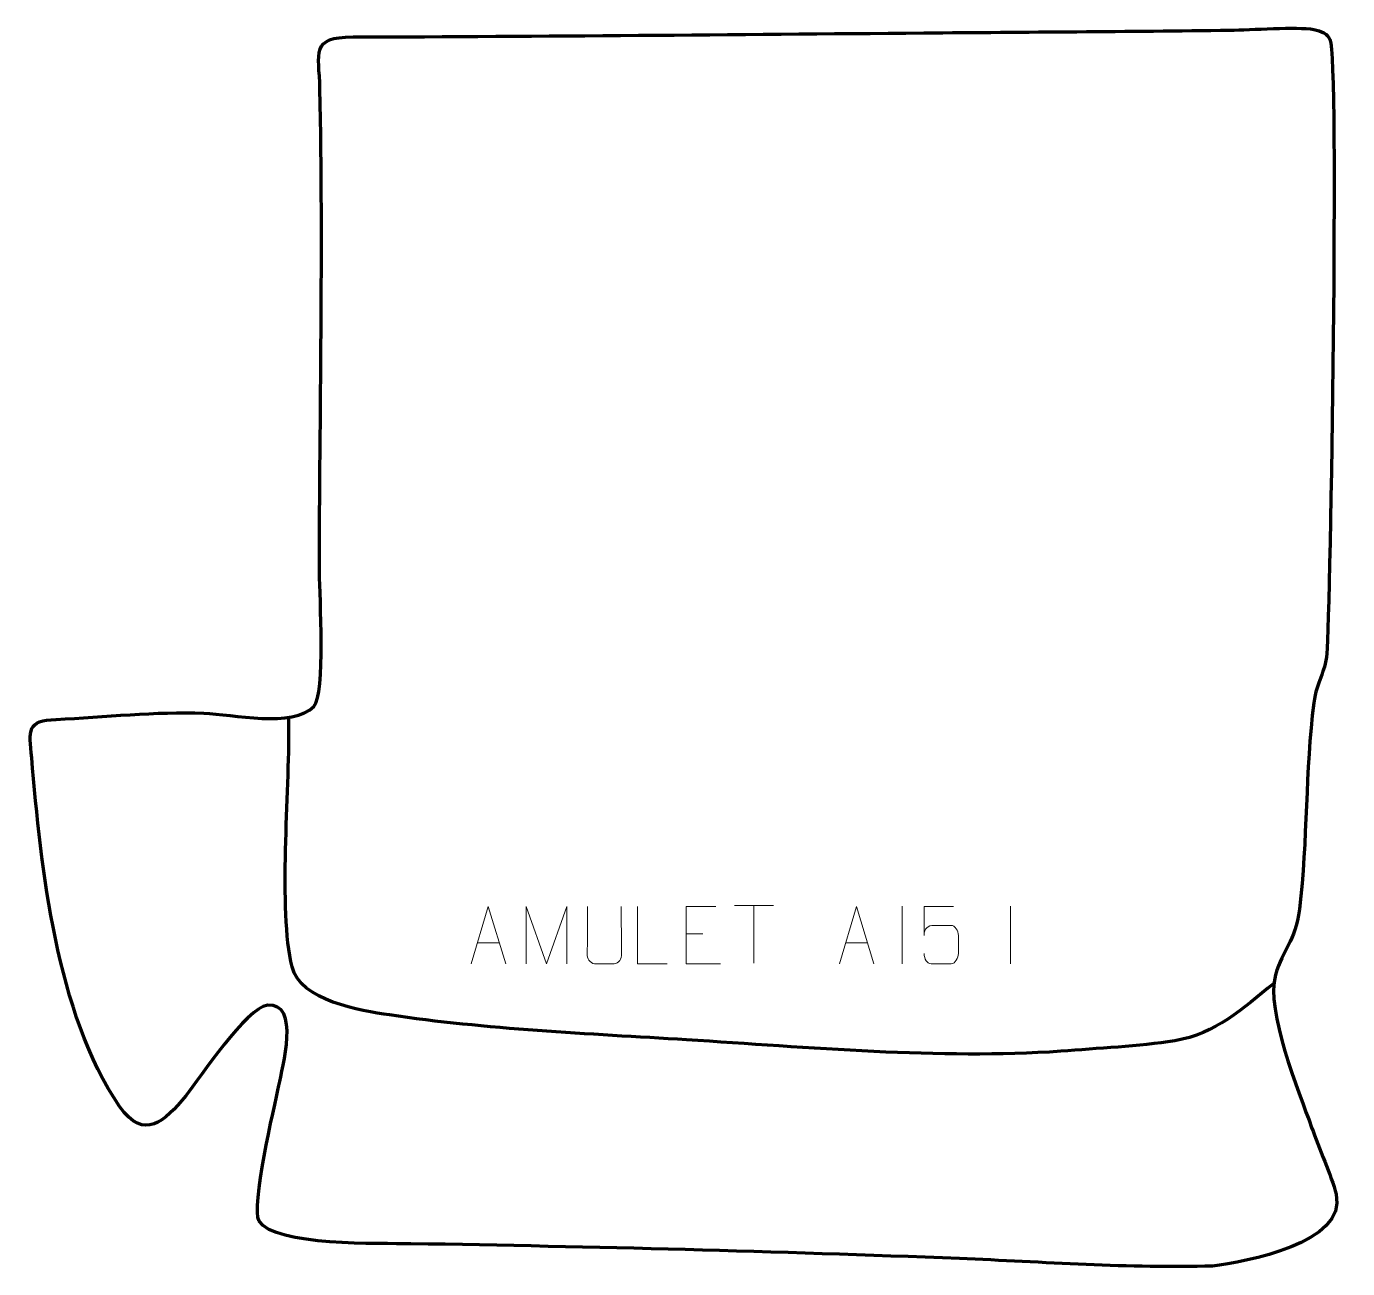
# Model space of a CAD drawing. Header units: millimetres. Extents: x -581 to -7, y 179 to 719.
import ezdxf

# ---------------------------------------------------------------- set-up
doc = ezdxf.new("R2010")
doc.units = ezdxf.units.MM
doc.header["$MEASUREMENT"] = 0
doc.layers.add('layer 2', color=7, linetype='Continuous')
doc.layers.add('layer 3', color=7, linetype='Continuous')

msp = doc.modelspace()

# ---------------------------------------------------------------- linework, layer by layer
at = {"layer": 'layer 2', "color": 140, "lineweight": 158}
msp.add_open_spline([(-38.6345, 303.2204), (-52.4532, 292.3085), (-63.876, 281.3397), (-81.7319, 278.3847), (-81.7319, 278.3847), (-97.3007, 275.9055), (-115.2731, 275.1019), (-131.2047, 273.7787), (-131.2047, 273.7787), (-183.8945, 270.1736), (-240.9426, 275.4984), (-293.8481, 278.7592), (-293.8481, 278.7592), (-336.0876, 281.3553), (-381.1689, 283.3585), (-422.9026, 289.5716), (-422.9026, 289.5716), (-435.4835, 291.4446), (-461.6665, 295.7502), (-465.2095, 310.4623), (-465.2095, 310.4623), (-471.2454, 335.5272), (-466.2652, 386.0128), (-466.58, 415.9371), (-466.58, 415.9371), (-466.58, 415.9371), (-466.6118, 418.9551), (-466.6118, 418.9551)], degree=3, knots=[0, 0, 0, 0, 0.125, 0.125, 0.125, 0.125, 0.25, 0.25, 0.25, 0.25, 0.375, 0.375, 0.375, 0.375, 0.5, 0.5, 0.5, 0.5, 0.625, 0.625, 0.625, 0.625, 0.75, 0.75, 0.75, 0.75, 1, 1, 1, 1], dxfattribs=at)
at = {"layer": 'layer 3', "color": 242, "lineweight": 158}
msp.add_open_spline([(-190.7357, 716.4595), (-273.407, 715.7592), (-356.0632, 714.9235), (-438.7372, 714.6838), (-438.7372, 714.6838), (-457.4293, 714.6296), (-453.4661, 708.0614), (-453.1118, 692.0195), (-453.1118, 692.0195), (-451.5653, 622.0136), (-453.2606, 551.6362), (-453.3187, 481.5549), (-453.3187, 481.5549), (-453.167, 471.9107), (-450.6982, 429.1112), (-455.7583, 423.728), (-455.7583, 423.728), (-464.7014, 414.2138), (-491.2509, 420.3021), (-503.5552, 420.7736), (-503.5552, 420.7736), (-524.3199, 421.5691), (-546.784, 419.0512), (-567.6776, 418.0754), (-567.6776, 418.0754), (-580.6353, 417.4868), (-579.4012, 413.515), (-578.3526, 401.3575), (-578.3526, 401.3575), (-574.2043, 353.2613), (-567.694, 290.4332), (-540.1927, 249.8122), (-540.1927, 249.8122), (-529.1044, 234.5807), (-520.9006, 243.2419), (-511.3986, 254.4461), (-511.3986, 254.4461), (-505.0983, 262.4443), (-484.9376, 292.7997), (-475.9171, 293.7627), (-475.9171, 293.7627), (-461.4131, 295.3111), (-469.4624, 266.4345), (-470.9451, 258.9515), (-470.9451, 258.9515), (-472.8609, 249.6732), (-483.1625, 205.8195), (-479.5419, 199.9547), (-479.5419, 199.9547), (-472.7781, 188.9986), (-426.328, 190.2853), (-413.5709, 190.1507), (-413.5709, 190.1507), (-333.8437, 188.7874), (-254.886, 186.8164), (-175.1983, 183.6658), (-175.1983, 183.6658), (-139.4088, 182.2246), (-100.8701, 179.3338), (-65.2776, 180.432), (-65.2776, 180.432), (-50.921, 182.2193), (-6.6095, 190.4831), (-11.6197, 211.6153), (-11.6197, 211.6153), (-13.557, 219.7864), (-19.2201, 231.9824), (-22.2224, 240.6659), (-22.2224, 240.6659), (-27.79, 256.4054), (-42.3658, 291.4495), (-37.9492, 307.0436), (-37.9492, 307.0436), (-34.7672, 318.2791), (-29.4424, 321.0725), (-27.464, 335.5825), (-27.464, 335.5825), (-23.9851, 365.3722), (-25.043, 395.9625), (-21.2896, 425.2008), (-21.2896, 425.2008), (-20.049, 434.8651), (-16.42, 437.8573), (-15.6593, 446.627), (-15.6593, 446.627), (-14.0622, 465.0376), (-10.2458, 704.8021), (-14.2613, 713.5727), (-14.2613, 713.5727), (-15.3579, 715.9678), (-17.9444, 717.3575), (-21.2824, 717.9588), (-21.2824, 717.9588), (-28.5545, 719.269), (-48.7432, 717.7549), (-57.695, 717.6375), (-57.695, 717.6375), (-102.0405, 717.0558), (-146.3883, 716.829), (-190.7357, 716.4595)], degree=3, knots=[0, 0, 0, 0, 0.03846154, 0.03846154, 0.03846154, 0.03846154, 0.07692308, 0.07692308, 0.07692308, 0.07692308, 0.11538462, 0.11538462, 0.11538462, 0.11538462, 0.15384615, 0.15384615, 0.15384615, 0.15384615, 0.19230769, 0.19230769, 0.19230769, 0.19230769, 0.23076923, 0.23076923, 0.23076923, 0.23076923, 0.26923077, 0.26923077, 0.26923077, 0.26923077, 0.30769231, 0.30769231, 0.30769231, 0.30769231, 0.34615385, 0.34615385, 0.34615385, 0.34615385, 0.38461538, 0.38461538, 0.38461538, 0.38461538, 0.42307692, 0.42307692, 0.42307692, 0.42307692, 0.46153846, 0.46153846, 0.46153846, 0.46153846, 0.5, 0.5, 0.5, 0.5, 0.53846154, 0.53846154, 0.53846154, 0.53846154, 0.57692308, 0.57692308, 0.57692308, 0.57692308, 0.61538462, 0.61538462, 0.61538462, 0.61538462, 0.65384615, 0.65384615, 0.65384615, 0.65384615, 0.69230769, 0.69230769, 0.69230769, 0.69230769, 0.73076923, 0.73076923, 0.73076923, 0.73076923, 0.76923077, 0.76923077, 0.76923077, 0.76923077, 0.80769231, 0.80769231, 0.80769231, 0.80769231, 0.84615385, 0.84615385, 0.84615385, 0.84615385, 0.88461538, 0.88461538, 0.88461538, 0.88461538, 0.92307692, 0.92307692, 0.92307692, 0.92307692, 1, 1, 1, 1], dxfattribs=at)
at = {"layer": 'layer 3', "color": 250, "lineweight": 9}
for points, knots in [([(-387.3297, 311.737), (-387.3297, 311.737), (-379.9587, 336.6905), (-379.9587, 336.6905), (-379.9587, 336.6905), (-379.9587, 336.6905), (-372.3888, 311.737), (-372.3888, 311.737)], [0, 0, 0, 0, 0.33333333, 0.33333333, 0.33333333, 0.33333333, 1, 1, 1, 1]), ([(-363.5737, 311.7298), (-363.5737, 311.7298), (-363.5737, 336.6877), (-363.5737, 336.6877), (-363.5737, 336.6877), (-363.5737, 336.6877), (-354.6486, 311.7298), (-354.6486, 311.7298), (-354.6486, 311.7298), (-354.6486, 311.7298), (-345.8887, 336.6872), (-345.8887, 336.6872), (-345.8887, 336.6872), (-345.8887, 336.6872), (-345.8887, 311.7298), (-345.8887, 311.7298)], [0, 0, 0, 0, 0.2, 0.2, 0.2, 0.2, 0.4, 0.4, 0.4, 0.4, 0.6, 0.6, 0.6, 0.6, 1, 1, 1, 1]), ([(-322.1903, 336.6871), (-322.1907, 331.1476), (-322.0949, 320.9458), (-322.0945, 315.4054), (-322.0945, 315.4054), (-322.2343, 313.1659), (-323.9115, 311.7397), (-326.0592, 311.7292), (-326.0592, 311.7292), (-328.3911, 311.7296), (-330.723, 311.7296), (-333.0545, 311.7292), (-333.0545, 311.7292), (-334.9795, 311.6277), (-336.9516, 313.4442), (-336.9404, 315.3887), (-336.9404, 315.3887), (-336.9401, 320.9506), (-336.8447, 331.126), (-336.8451, 336.6871)], [0, 0, 0, 0, 0.16666667, 0.16666667, 0.16666667, 0.16666667, 0.33333333, 0.33333333, 0.33333333, 0.33333333, 0.5, 0.5, 0.5, 0.5, 0.66666667, 0.66666667, 0.66666667, 0.66666667, 1, 1, 1, 1]), ([(-302.2001, 311.7296), (-302.2001, 311.7296), (-315.1492, 311.7296), (-315.1492, 311.7296), (-315.1492, 311.7296), (-315.1492, 311.7296), (-315.1492, 336.6832), (-315.1492, 336.6832)], [0, 0, 0, 0, 0.33333333, 0.33333333, 0.33333333, 0.33333333, 1, 1, 1, 1]), ([(-281.0921, 336.6907), (-281.0921, 336.6907), (-293.966, 336.6907), (-293.966, 336.6907), (-293.966, 336.6907), (-293.966, 336.6907), (-293.966, 311.7371), (-293.966, 311.7371), (-293.966, 311.7371), (-293.966, 311.7371), (-279.1002, 311.7371), (-279.1002, 311.7371)], [0, 0, 0, 0, 0.25, 0.25, 0.25, 0.25, 0.5, 0.5, 0.5, 0.5, 1, 1, 1, 1]), ([(-227.3297, 311.737), (-227.3297, 311.737), (-219.9587, 336.6905), (-219.9587, 336.6905), (-219.9587, 336.6905), (-219.9587, 336.6905), (-212.3888, 311.737), (-212.3888, 311.737)], [0, 0, 0, 0, 0.33333333, 0.33333333, 0.33333333, 0.33333333, 1, 1, 1, 1]), ([(-177.7696, 336.7651), (-177.7696, 336.7651), (-190.6213, 336.7651), (-190.6213, 336.7651), (-190.6213, 336.7651), (-190.621, 332.5345), (-190.621, 328.3036), (-190.6213, 324.0724), (-190.6213, 324.0724), (-190.6216, 327.3825), (-188.9906, 328.4543), (-186.1786, 328.5148), (-186.1786, 328.5148), (-183.739, 328.5151), (-181.2995, 328.5151), (-178.8603, 328.5148), (-178.8603, 328.5148), (-177.2105, 328.5216), (-175.7356, 326.1411), (-175.7071, 324.0724), (-175.7071, 324.0724), (-175.7074, 321.4851), (-175.7074, 318.8975), (-175.7071, 316.3098), (-175.7071, 316.3098), (-175.6609, 314.3504), (-177.1603, 311.9141), (-178.7862, 311.8556), (-178.7862, 311.8556), (-180.7427, 311.8559), (-185.6377, 311.8559), (-187.5947, 311.8556), (-187.5947, 311.8556), (-189.4402, 311.8468), (-190.5473, 313.8116), (-190.5681, 316.3627)], [0, 0, 0, 0, 0.1, 0.1, 0.1, 0.1, 0.2, 0.2, 0.2, 0.2, 0.3, 0.3, 0.3, 0.3, 0.4, 0.4, 0.4, 0.4, 0.5, 0.5, 0.5, 0.5, 0.6, 0.6, 0.6, 0.6, 0.7, 0.7, 0.7, 0.7, 0.8, 0.8, 0.8, 0.8, 1, 1, 1, 1])]:
    msp.add_open_spline(points, degree=3, knots=knots, dxfattribs=at)
for points in [[(-273.0545, 337.0931), (-273.0545, 337.0931), (-256.0673, 337.0931), (-256.0673, 337.0931)], [(-264.5607, 312.1631), (-264.5607, 312.1631), (-264.5607, 337.1166), (-264.5607, 337.1166)], [(-200.097, 336.7974), (-200.097, 336.7974), (-200.097, 311.8233), (-200.097, 311.8233)], [(-153.097, 336.7974), (-153.097, 336.7974), (-153.097, 311.8233), (-153.097, 311.8233)], [(-293.966, 324.811), (-293.966, 324.811), (-286.7979, 324.811), (-286.7979, 324.811)], [(-384.6071, 320.9864), (-384.6071, 320.9864), (-375.1114, 320.9864), (-375.1114, 320.9864)], [(-224.6071, 320.9864), (-224.6071, 320.9864), (-215.1114, 320.9864), (-215.1114, 320.9864)]]:
    msp.add_open_spline(points, degree=3, dxfattribs=at)

doc.saveas('drawing.dxf')
